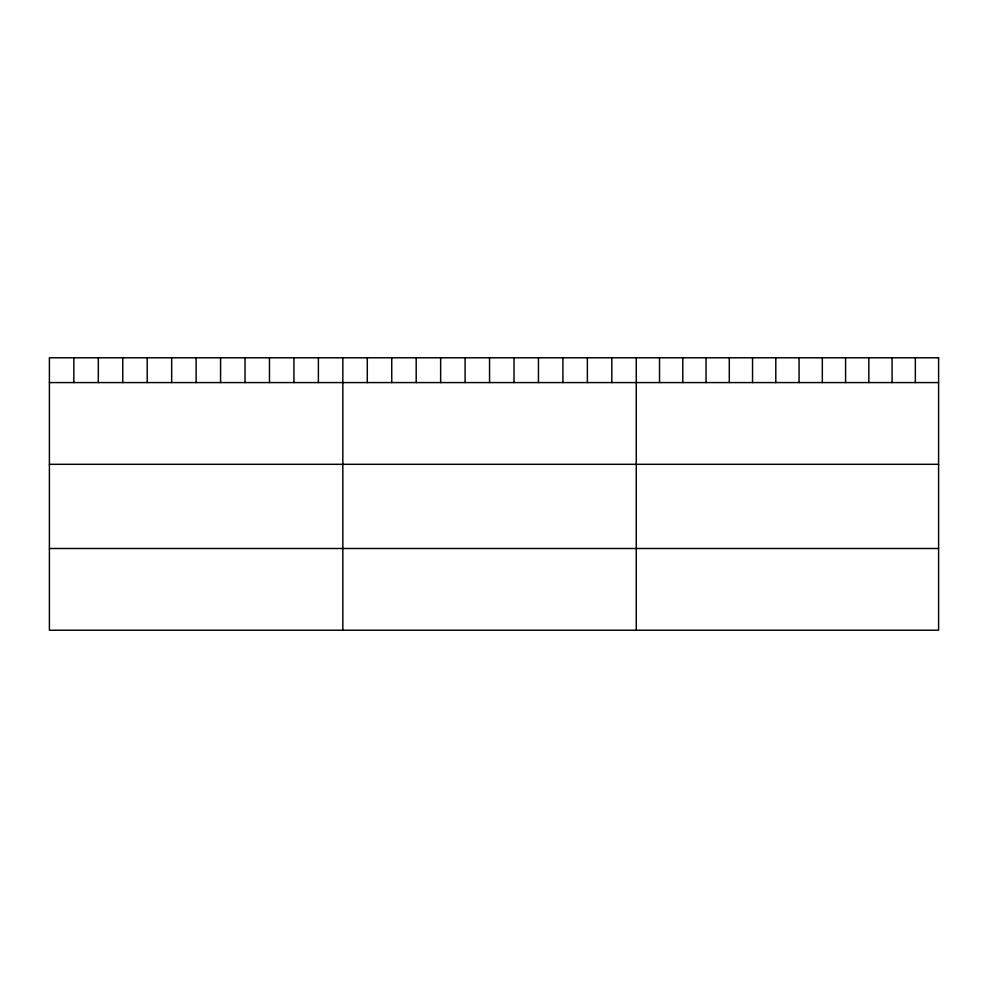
<?xml version="1.0" encoding="UTF-8"?>
<svg xmlns="http://www.w3.org/2000/svg" width="988" height="988" viewBox="0 0 988 988"><rect width="100%" height="100%" fill="white"/><g stroke="black" fill="none" stroke-linecap="round" stroke-linejoin="round"><path stroke-width="1.48" d="M49.4 382.578L938.6 382.578M49.4 464.311L938.6 464.311M49.4 548.501L938.6 548.501M915.345 357.78L915.345 382.578M892.09 357.78L892.09 382.578M868.835 357.78L868.835 382.578M845.58 357.78L845.58 382.578M822.325 357.78L822.325 382.578M799.07 357.78L799.07 382.578M775.802 357.78L775.802 382.578M752.547 357.78L752.547 382.578M729.292 357.78L729.292 382.578M706.037 357.78L706.037 382.578M682.782 357.78L682.782 382.578M659.527 357.78L659.527 382.578M636.272 357.78L636.272 630.221M611.819 357.78L611.819 382.578M587.366 357.78L587.366 382.578M562.913 357.78L562.913 382.578M538.46 357.78L538.46 382.578M514.007 357.78L514.007 382.578M489.554 357.78L489.554 382.578M465.101 357.78L465.101 382.578M440.648 357.78L440.648 382.578M416.195 357.78L416.195 382.578M391.742 357.78L391.742 382.578M367.289 357.78L367.289 382.578M342.836 357.78L342.836 630.221M318.383 357.78L318.383 382.578M293.93 357.78L293.93 382.578M269.477 357.78L269.477 382.578M245.024 357.78L245.024 382.578M220.571 357.78L220.571 382.578M196.118 357.78L196.118 382.578M171.665 357.78L171.665 382.578M147.212 357.78L147.212 382.578M122.759 357.78L122.759 382.578M98.306 357.78L98.306 382.578M73.853 357.78L73.853 382.578M938.6 357.78L49.4 357.78L49.4 630.221L938.6 630.221L938.6 357.78"/></g></svg>
